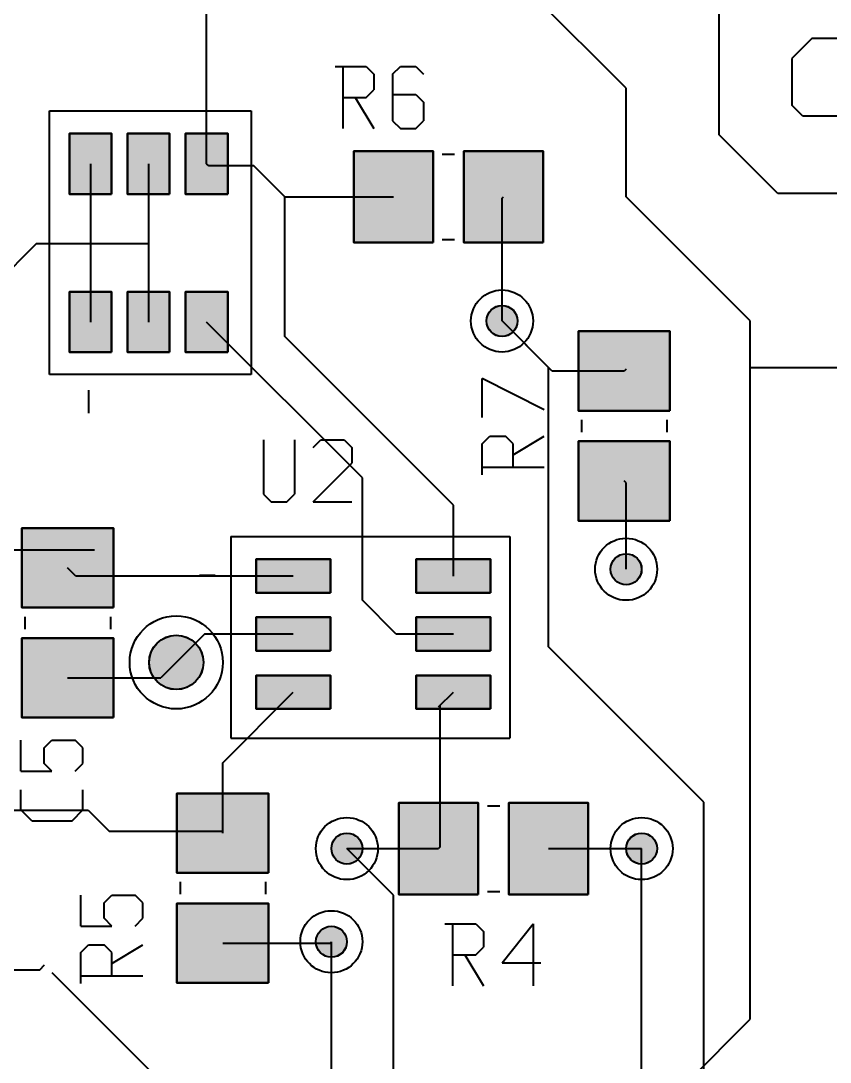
# Model space of a CAD drawing. Header units: millimetres. Extents: x 2.5 to 94, y 2.7 to 61.7.
# Drawn here: x 47.3 to 60.55, y 22.71 to 39.76 of the extents above; entities that cross this region are included whole.
import ezdxf

# ---------------------------------------------------------------- set-up
doc = ezdxf.new("R2010")
doc.units = ezdxf.units.MM
for name, color, linetype in [('bottom_copper', 7, 'Continuous'), ('drill_plated', 7, 'Continuous'), ('top_copper', 7, 'Continuous'), ('top_silk', 7, 'Continuous')]:
    doc.layers.add(name, color=color, linetype=linetype)

msp = doc.modelspace()

# ---------------------------------------------------------------- hatches: boundary and pattern name
at = {"layer": 'bottom_copper', "lineweight": 40}
for points in [[(55.423, 34.794), (55.409, 34.747), (55.385, 34.703), (55.354, 34.664), (55.315, 34.633), (55.271, 34.609), (55.224, 34.595), (55.174, 34.59), (55.124, 34.595), (55.077, 34.609), (55.033, 34.633), (54.994, 34.664), (54.963, 34.703), (54.939, 34.747), (54.925, 34.794), (54.92, 34.844), (54.925, 34.894), (54.939, 34.941), (54.963, 34.985), (54.994, 35.024), (55.033, 35.055), (55.077, 35.079), (55.124, 35.093), (55.174, 35.098), (55.224, 35.093), (55.271, 35.079), (55.315, 35.055), (55.354, 35.024), (55.385, 34.985), (55.409, 34.941), (55.423, 34.894), (55.428, 34.844), (55.423, 34.794)], [(57.455, 30.73), (57.441, 30.683), (57.417, 30.639), (57.386, 30.6), (57.347, 30.569), (57.303, 30.545), (57.256, 30.531), (57.206, 30.526), (57.156, 30.531), (57.109, 30.545), (57.065, 30.569), (57.026, 30.6), (56.995, 30.639), (56.971, 30.683), (56.957, 30.73), (56.952, 30.78), (56.957, 30.83), (56.971, 30.877), (56.995, 30.921), (57.026, 30.96), (57.065, 30.991), (57.109, 31.015), (57.156, 31.029), (57.206, 31.034), (57.256, 31.029), (57.303, 31.015), (57.347, 30.991), (57.386, 30.96), (57.417, 30.921), (57.441, 30.877), (57.455, 30.83), (57.46, 30.78), (57.455, 30.73)], [(50.276, 29.169), (50.251, 29.086), (50.21, 29.009), (50.154, 28.942), (50.087, 28.886), (50.01, 28.845), (49.927, 28.82), (49.84, 28.811), (49.753, 28.82), (49.67, 28.845), (49.593, 28.886), (49.526, 28.942), (49.47, 29.009), (49.429, 29.086), (49.404, 29.169), (49.396, 29.256), (49.404, 29.343), (49.429, 29.426), (49.47, 29.503), (49.526, 29.57), (49.593, 29.626), (49.67, 29.667), (49.753, 29.692), (49.84, 29.701), (49.927, 29.692), (50.01, 29.667), (50.087, 29.626), (50.154, 29.57), (50.21, 29.503), (50.251, 29.426), (50.276, 29.343), (50.285, 29.256), (50.276, 29.169)], [(52.883, 26.158), (52.869, 26.111), (52.845, 26.067), (52.814, 26.028), (52.775, 25.997), (52.731, 25.973), (52.684, 25.959), (52.634, 25.954), (52.584, 25.959), (52.537, 25.973), (52.493, 25.997), (52.454, 26.028), (52.423, 26.067), (52.399, 26.111), (52.385, 26.158), (52.38, 26.208), (52.385, 26.258), (52.399, 26.305), (52.423, 26.349), (52.454, 26.388), (52.493, 26.419), (52.537, 26.443), (52.584, 26.457), (52.634, 26.462), (52.684, 26.457), (52.731, 26.443), (52.775, 26.419), (52.814, 26.388), (52.845, 26.349), (52.869, 26.305), (52.883, 26.258), (52.888, 26.208), (52.883, 26.158)], [(57.709, 26.158), (57.695, 26.111), (57.671, 26.067), (57.64, 26.028), (57.601, 25.997), (57.557, 25.973), (57.51, 25.959), (57.46, 25.954), (57.41, 25.959), (57.363, 25.973), (57.319, 25.997), (57.28, 26.028), (57.249, 26.067), (57.225, 26.111), (57.211, 26.158), (57.206, 26.208), (57.211, 26.258), (57.225, 26.305), (57.249, 26.349), (57.28, 26.388), (57.319, 26.419), (57.363, 26.443), (57.41, 26.457), (57.46, 26.462), (57.51, 26.457), (57.557, 26.443), (57.601, 26.419), (57.64, 26.388), (57.671, 26.349), (57.695, 26.305), (57.709, 26.258), (57.714, 26.208), (57.709, 26.158)], [(52.629, 24.634), (52.615, 24.587), (52.591, 24.543), (52.56, 24.504), (52.521, 24.473), (52.477, 24.449), (52.43, 24.435), (52.38, 24.43), (52.33, 24.435), (52.283, 24.449), (52.239, 24.473), (52.2, 24.504), (52.169, 24.543), (52.145, 24.587), (52.131, 24.634), (52.126, 24.684), (52.131, 24.734), (52.145, 24.781), (52.169, 24.825), (52.2, 24.864), (52.239, 24.895), (52.283, 24.919), (52.33, 24.933), (52.38, 24.938), (52.43, 24.933), (52.477, 24.919), (52.521, 24.895), (52.56, 24.864), (52.591, 24.825), (52.615, 24.781), (52.629, 24.734), (52.634, 24.684), (52.629, 24.634)]]:
    msp.add_hatch(color=7, dxfattribs=at).paths.add_polyline_path(points, flags=0)
at = {"layer": 'drill_plated', "lineweight": 40}
for points in [[(55.423, 34.794), (55.409, 34.747), (55.385, 34.703), (55.354, 34.664), (55.315, 34.633), (55.271, 34.609), (55.224, 34.595), (55.174, 34.59), (55.124, 34.595), (55.077, 34.609), (55.033, 34.633), (54.994, 34.664), (54.963, 34.703), (54.939, 34.747), (54.925, 34.794), (54.92, 34.844), (54.925, 34.894), (54.939, 34.941), (54.963, 34.985), (54.994, 35.024), (55.033, 35.055), (55.077, 35.079), (55.124, 35.093), (55.174, 35.098), (55.224, 35.093), (55.271, 35.079), (55.315, 35.055), (55.354, 35.024), (55.385, 34.985), (55.409, 34.941), (55.423, 34.894), (55.428, 34.844), (55.423, 34.794)], [(57.455, 30.73), (57.441, 30.683), (57.417, 30.639), (57.386, 30.6), (57.347, 30.569), (57.303, 30.545), (57.256, 30.531), (57.206, 30.526), (57.156, 30.531), (57.109, 30.545), (57.065, 30.569), (57.026, 30.6), (56.995, 30.639), (56.971, 30.683), (56.957, 30.73), (56.952, 30.78), (56.957, 30.83), (56.971, 30.877), (56.995, 30.921), (57.026, 30.96), (57.065, 30.991), (57.109, 31.015), (57.156, 31.029), (57.206, 31.034), (57.256, 31.029), (57.303, 31.015), (57.347, 30.991), (57.386, 30.96), (57.417, 30.921), (57.441, 30.877), (57.455, 30.83), (57.46, 30.78), (57.455, 30.73)], [(50.276, 29.169), (50.251, 29.086), (50.21, 29.009), (50.154, 28.942), (50.087, 28.886), (50.01, 28.845), (49.927, 28.82), (49.84, 28.811), (49.753, 28.82), (49.67, 28.845), (49.593, 28.886), (49.526, 28.942), (49.47, 29.009), (49.429, 29.086), (49.404, 29.169), (49.396, 29.256), (49.404, 29.343), (49.429, 29.426), (49.47, 29.503), (49.526, 29.57), (49.593, 29.626), (49.67, 29.667), (49.753, 29.692), (49.84, 29.701), (49.927, 29.692), (50.01, 29.667), (50.087, 29.626), (50.154, 29.57), (50.21, 29.503), (50.251, 29.426), (50.276, 29.343), (50.285, 29.256), (50.276, 29.169)], [(52.883, 26.158), (52.869, 26.111), (52.845, 26.067), (52.814, 26.028), (52.775, 25.997), (52.731, 25.973), (52.684, 25.959), (52.634, 25.954), (52.584, 25.959), (52.537, 25.973), (52.493, 25.997), (52.454, 26.028), (52.423, 26.067), (52.399, 26.111), (52.385, 26.158), (52.38, 26.208), (52.385, 26.258), (52.399, 26.305), (52.423, 26.349), (52.454, 26.388), (52.493, 26.419), (52.537, 26.443), (52.584, 26.457), (52.634, 26.462), (52.684, 26.457), (52.731, 26.443), (52.775, 26.419), (52.814, 26.388), (52.845, 26.349), (52.869, 26.305), (52.883, 26.258), (52.888, 26.208), (52.883, 26.158)], [(57.709, 26.158), (57.695, 26.111), (57.671, 26.067), (57.64, 26.028), (57.601, 25.997), (57.557, 25.973), (57.51, 25.959), (57.46, 25.954), (57.41, 25.959), (57.363, 25.973), (57.319, 25.997), (57.28, 26.028), (57.249, 26.067), (57.225, 26.111), (57.211, 26.158), (57.206, 26.208), (57.211, 26.258), (57.225, 26.305), (57.249, 26.349), (57.28, 26.388), (57.319, 26.419), (57.363, 26.443), (57.41, 26.457), (57.46, 26.462), (57.51, 26.457), (57.557, 26.443), (57.601, 26.419), (57.64, 26.388), (57.671, 26.349), (57.695, 26.305), (57.709, 26.258), (57.714, 26.208), (57.709, 26.158)], [(52.629, 24.634), (52.615, 24.587), (52.591, 24.543), (52.56, 24.504), (52.521, 24.473), (52.477, 24.449), (52.43, 24.435), (52.38, 24.43), (52.33, 24.435), (52.283, 24.449), (52.239, 24.473), (52.2, 24.504), (52.169, 24.543), (52.145, 24.587), (52.131, 24.634), (52.126, 24.684), (52.131, 24.734), (52.145, 24.781), (52.169, 24.825), (52.2, 24.864), (52.239, 24.895), (52.283, 24.919), (52.33, 24.933), (52.38, 24.938), (52.43, 24.933), (52.477, 24.919), (52.521, 24.895), (52.56, 24.864), (52.591, 24.825), (52.615, 24.781), (52.629, 24.734), (52.634, 24.684), (52.629, 24.634)]]:
    msp.add_hatch(color=7, dxfattribs=at).paths.add_polyline_path(points, flags=0)
at = {"layer": 'top_copper', "lineweight": 40}
for points in [[(48.782, 36.922), (48.092, 36.922), (48.092, 37.912), (48.782, 37.912), (48.782, 36.922)], [(49.732, 36.922), (49.042, 36.922), (49.042, 37.912), (49.732, 37.912), (49.732, 36.922)], [(50.682, 36.922), (49.992, 36.922), (49.992, 37.912), (50.682, 37.912), (50.682, 36.922)], [(54.046, 36.126), (52.746, 36.126), (52.746, 37.626), (54.046, 37.626), (54.046, 36.126)], [(55.846, 36.126), (54.546, 36.126), (54.546, 37.626), (55.846, 37.626), (55.846, 36.126)], [(48.782, 34.332), (48.092, 34.332), (48.092, 35.322), (48.782, 35.322), (48.782, 34.332)], [(49.732, 34.332), (49.042, 34.332), (49.042, 35.322), (49.732, 35.322), (49.732, 34.332)], [(50.682, 34.332), (49.992, 34.332), (49.992, 35.322), (50.682, 35.322), (50.682, 34.332)], [(55.423, 34.794), (55.409, 34.747), (55.385, 34.703), (55.354, 34.664), (55.315, 34.633), (55.271, 34.609), (55.224, 34.595), (55.174, 34.59), (55.124, 34.595), (55.077, 34.609), (55.033, 34.633), (54.994, 34.664), (54.963, 34.703), (54.939, 34.747), (54.925, 34.794), (54.92, 34.844), (54.925, 34.894), (54.939, 34.941), (54.963, 34.985), (54.994, 35.024), (55.033, 35.055), (55.077, 35.079), (55.124, 35.093), (55.174, 35.098), (55.224, 35.093), (55.271, 35.079), (55.315, 35.055), (55.354, 35.024), (55.385, 34.985), (55.409, 34.941), (55.423, 34.894), (55.428, 34.844), (55.423, 34.794)], [(57.923, 33.375), (56.424, 33.375), (56.424, 34.675), (57.923, 34.675), (57.923, 33.375)], [(57.923, 31.575), (56.424, 31.575), (56.424, 32.875), (57.923, 32.875), (57.923, 31.575)], [(48.812, 30.152), (47.312, 30.152), (47.312, 31.452), (48.812, 31.452), (48.812, 30.152)], [(57.455, 30.73), (57.441, 30.683), (57.417, 30.639), (57.386, 30.6), (57.347, 30.569), (57.303, 30.545), (57.256, 30.531), (57.206, 30.526), (57.156, 30.531), (57.109, 30.545), (57.065, 30.569), (57.026, 30.6), (56.995, 30.639), (56.971, 30.683), (56.957, 30.73), (56.952, 30.78), (56.957, 30.83), (56.971, 30.877), (56.995, 30.921), (57.026, 30.96), (57.065, 30.991), (57.109, 31.015), (57.156, 31.029), (57.206, 31.034), (57.256, 31.029), (57.303, 31.015), (57.347, 30.991), (57.386, 30.96), (57.417, 30.921), (57.441, 30.877), (57.455, 30.83), (57.46, 30.78), (57.455, 30.73)], [(52.367, 30.394), (51.147, 30.394), (51.147, 30.944), (52.367, 30.944), (52.367, 30.394)], [(54.987, 30.394), (53.767, 30.394), (53.767, 30.944), (54.987, 30.944), (54.987, 30.394)], [(52.367, 29.444), (51.147, 29.444), (51.147, 29.994), (52.367, 29.994), (52.367, 29.444)], [(54.987, 29.444), (53.767, 29.444), (53.767, 29.994), (54.987, 29.994), (54.987, 29.444)], [(50.276, 29.169), (50.251, 29.086), (50.21, 29.009), (50.154, 28.942), (50.087, 28.886), (50.01, 28.845), (49.927, 28.82), (49.84, 28.811), (49.753, 28.82), (49.67, 28.845), (49.593, 28.886), (49.526, 28.942), (49.47, 29.009), (49.429, 29.086), (49.404, 29.169), (49.396, 29.256), (49.404, 29.343), (49.429, 29.426), (49.47, 29.503), (49.526, 29.57), (49.593, 29.626), (49.67, 29.667), (49.753, 29.692), (49.84, 29.701), (49.927, 29.692), (50.01, 29.667), (50.087, 29.626), (50.154, 29.57), (50.21, 29.503), (50.251, 29.426), (50.276, 29.343), (50.285, 29.256), (50.276, 29.169)], [(48.812, 28.352), (47.312, 28.352), (47.312, 29.652), (48.812, 29.652), (48.812, 28.352)], [(52.367, 28.494), (51.147, 28.494), (51.147, 29.044), (52.367, 29.044), (52.367, 28.494)], [(54.987, 28.494), (53.767, 28.494), (53.767, 29.044), (54.987, 29.044), (54.987, 28.494)], [(51.352, 25.812), (49.852, 25.812), (49.852, 27.112), (51.352, 27.112), (51.352, 25.812)], [(54.786, 25.458), (53.486, 25.458), (53.486, 26.958), (54.786, 26.958), (54.786, 25.458)], [(56.586, 25.458), (55.286, 25.458), (55.286, 26.958), (56.586, 26.958), (56.586, 25.458)], [(52.883, 26.158), (52.869, 26.111), (52.845, 26.067), (52.814, 26.028), (52.775, 25.997), (52.731, 25.973), (52.684, 25.959), (52.634, 25.954), (52.584, 25.959), (52.537, 25.973), (52.493, 25.997), (52.454, 26.028), (52.423, 26.067), (52.399, 26.111), (52.385, 26.158), (52.38, 26.208), (52.385, 26.258), (52.399, 26.305), (52.423, 26.349), (52.454, 26.388), (52.493, 26.419), (52.537, 26.443), (52.584, 26.457), (52.634, 26.462), (52.684, 26.457), (52.731, 26.443), (52.775, 26.419), (52.814, 26.388), (52.845, 26.349), (52.869, 26.305), (52.883, 26.258), (52.888, 26.208), (52.883, 26.158)], [(57.709, 26.158), (57.695, 26.111), (57.671, 26.067), (57.64, 26.028), (57.601, 25.997), (57.557, 25.973), (57.51, 25.959), (57.46, 25.954), (57.41, 25.959), (57.363, 25.973), (57.319, 25.997), (57.28, 26.028), (57.249, 26.067), (57.225, 26.111), (57.211, 26.158), (57.206, 26.208), (57.211, 26.258), (57.225, 26.305), (57.249, 26.349), (57.28, 26.388), (57.319, 26.419), (57.363, 26.443), (57.41, 26.457), (57.46, 26.462), (57.51, 26.457), (57.557, 26.443), (57.601, 26.419), (57.64, 26.388), (57.671, 26.349), (57.695, 26.305), (57.709, 26.258), (57.714, 26.208), (57.709, 26.158)], [(51.352, 24.012), (49.852, 24.012), (49.852, 25.312), (51.352, 25.312), (51.352, 24.012)], [(52.629, 24.634), (52.615, 24.587), (52.591, 24.543), (52.56, 24.504), (52.521, 24.473), (52.477, 24.449), (52.43, 24.435), (52.38, 24.43), (52.33, 24.435), (52.283, 24.449), (52.239, 24.473), (52.2, 24.504), (52.169, 24.543), (52.145, 24.587), (52.131, 24.634), (52.126, 24.684), (52.131, 24.734), (52.145, 24.781), (52.169, 24.825), (52.2, 24.864), (52.239, 24.895), (52.283, 24.919), (52.33, 24.933), (52.38, 24.938), (52.43, 24.933), (52.477, 24.919), (52.521, 24.895), (52.56, 24.864), (52.591, 24.825), (52.615, 24.781), (52.629, 24.734), (52.634, 24.684), (52.629, 24.634)]]:
    msp.add_hatch(color=7, dxfattribs=at).paths.add_polyline_path(points, flags=0)

# ---------------------------------------------------------------- linework, layer by layer
at = {"layer": 'bottom_copper', "color": 7, "lineweight": 40}
for p, q in [((55.936, 34.082), (55.174, 34.844)), ((55.936, 29.51), (55.936, 34.082)), ((58.476, 26.97), (55.936, 29.51)), ((58.476, 21.128), (58.476, 26.97)), ((53.396, 25.446), (52.634, 26.208)), ((57.46, 20.366), (57.46, 26.208)), ((53.396, 19.604), (53.396, 25.446)), ((52.38, 19.858), (52.38, 24.684))]:
    msp.add_line(p, q, dxfattribs=at)
for points in [[(55.423, 34.794), (55.409, 34.747), (55.385, 34.703), (55.354, 34.664), (55.315, 34.633), (55.271, 34.609), (55.224, 34.595), (55.174, 34.59), (55.124, 34.595), (55.077, 34.609), (55.033, 34.633), (54.994, 34.664), (54.963, 34.703), (54.939, 34.747), (54.925, 34.794), (54.92, 34.844), (54.925, 34.894), (54.939, 34.941), (54.963, 34.985), (54.994, 35.024), (55.033, 35.055), (55.077, 35.079), (55.124, 35.093), (55.174, 35.098), (55.224, 35.093), (55.271, 35.079), (55.315, 35.055), (55.354, 35.024), (55.385, 34.985), (55.409, 34.941), (55.423, 34.894), (55.428, 34.844), (55.423, 34.794)], [(57.455, 30.73), (57.441, 30.683), (57.417, 30.639), (57.386, 30.6), (57.347, 30.569), (57.303, 30.545), (57.256, 30.531), (57.206, 30.526), (57.156, 30.531), (57.109, 30.545), (57.065, 30.569), (57.026, 30.6), (56.995, 30.639), (56.971, 30.683), (56.957, 30.73), (56.952, 30.78), (56.957, 30.83), (56.971, 30.877), (56.995, 30.921), (57.026, 30.96), (57.065, 30.991), (57.109, 31.015), (57.156, 31.029), (57.206, 31.034), (57.256, 31.029), (57.303, 31.015), (57.347, 30.991), (57.386, 30.96), (57.417, 30.921), (57.441, 30.877), (57.455, 30.83), (57.46, 30.78), (57.455, 30.73)], [(50.276, 29.169), (50.251, 29.086), (50.21, 29.009), (50.154, 28.942), (50.087, 28.886), (50.01, 28.845), (49.927, 28.82), (49.84, 28.811), (49.753, 28.82), (49.67, 28.845), (49.593, 28.886), (49.526, 28.942), (49.47, 29.009), (49.429, 29.086), (49.404, 29.169), (49.396, 29.256), (49.404, 29.343), (49.429, 29.426), (49.47, 29.503), (49.526, 29.57), (49.593, 29.626), (49.67, 29.667), (49.753, 29.692), (49.84, 29.701), (49.927, 29.692), (50.01, 29.667), (50.087, 29.626), (50.154, 29.57), (50.21, 29.503), (50.251, 29.426), (50.276, 29.343), (50.285, 29.256), (50.276, 29.169)], [(52.883, 26.158), (52.869, 26.111), (52.845, 26.067), (52.814, 26.028), (52.775, 25.997), (52.731, 25.973), (52.684, 25.959), (52.634, 25.954), (52.584, 25.959), (52.537, 25.973), (52.493, 25.997), (52.454, 26.028), (52.423, 26.067), (52.399, 26.111), (52.385, 26.158), (52.38, 26.208), (52.385, 26.258), (52.399, 26.305), (52.423, 26.349), (52.454, 26.388), (52.493, 26.419), (52.537, 26.443), (52.584, 26.457), (52.634, 26.462), (52.684, 26.457), (52.731, 26.443), (52.775, 26.419), (52.814, 26.388), (52.845, 26.349), (52.869, 26.305), (52.883, 26.258), (52.888, 26.208), (52.883, 26.158)], [(57.709, 26.158), (57.695, 26.111), (57.671, 26.067), (57.64, 26.028), (57.601, 25.997), (57.557, 25.973), (57.51, 25.959), (57.46, 25.954), (57.41, 25.959), (57.363, 25.973), (57.319, 25.997), (57.28, 26.028), (57.249, 26.067), (57.225, 26.111), (57.211, 26.158), (57.206, 26.208), (57.211, 26.258), (57.225, 26.305), (57.249, 26.349), (57.28, 26.388), (57.319, 26.419), (57.363, 26.443), (57.41, 26.457), (57.46, 26.462), (57.51, 26.457), (57.557, 26.443), (57.601, 26.419), (57.64, 26.388), (57.671, 26.349), (57.695, 26.305), (57.709, 26.258), (57.714, 26.208), (57.709, 26.158)], [(52.629, 24.634), (52.615, 24.587), (52.591, 24.543), (52.56, 24.504), (52.521, 24.473), (52.477, 24.449), (52.43, 24.435), (52.38, 24.43), (52.33, 24.435), (52.283, 24.449), (52.239, 24.473), (52.2, 24.504), (52.169, 24.543), (52.145, 24.587), (52.131, 24.634), (52.126, 24.684), (52.131, 24.734), (52.145, 24.781), (52.169, 24.825), (52.2, 24.864), (52.239, 24.895), (52.283, 24.919), (52.33, 24.933), (52.38, 24.938), (52.43, 24.933), (52.477, 24.919), (52.521, 24.895), (52.56, 24.864), (52.591, 24.825), (52.615, 24.781), (52.629, 24.734), (52.634, 24.684), (52.629, 24.634)]]:
    msp.add_lwpolyline(points, close=True, dxfattribs=at)
for centre, major_axis in [((55.174, 34.844), (0.508, 0)), ((55.174, 34.844), (0.254, 0)), ((57.206, 30.78), (0.508, 0)), ((57.206, 30.78), (0.254, 0)), ((49.84, 29.256), (0.762, 0)), ((49.84, 29.256), (0.444, 0)), ((52.634, 26.208), (0.508, 0)), ((57.46, 26.208), (0.508, 0)), ((52.634, 26.208), (0.254, 0)), ((57.46, 26.208), (0.254, 0)), ((52.38, 24.684), (0.508, 0)), ((52.38, 24.684), (0.254, 0))]:
    msp.add_ellipse(centre, major_axis=major_axis, ratio=1, dxfattribs=at)
at = {"layer": 'drill_plated', "color": 7, "lineweight": 40}
for points in [[(55.423, 34.794), (55.409, 34.747), (55.385, 34.703), (55.354, 34.664), (55.315, 34.633), (55.271, 34.609), (55.224, 34.595), (55.174, 34.59), (55.124, 34.595), (55.077, 34.609), (55.033, 34.633), (54.994, 34.664), (54.963, 34.703), (54.939, 34.747), (54.925, 34.794), (54.92, 34.844), (54.925, 34.894), (54.939, 34.941), (54.963, 34.985), (54.994, 35.024), (55.033, 35.055), (55.077, 35.079), (55.124, 35.093), (55.174, 35.098), (55.224, 35.093), (55.271, 35.079), (55.315, 35.055), (55.354, 35.024), (55.385, 34.985), (55.409, 34.941), (55.423, 34.894), (55.428, 34.844), (55.423, 34.794)], [(57.455, 30.73), (57.441, 30.683), (57.417, 30.639), (57.386, 30.6), (57.347, 30.569), (57.303, 30.545), (57.256, 30.531), (57.206, 30.526), (57.156, 30.531), (57.109, 30.545), (57.065, 30.569), (57.026, 30.6), (56.995, 30.639), (56.971, 30.683), (56.957, 30.73), (56.952, 30.78), (56.957, 30.83), (56.971, 30.877), (56.995, 30.921), (57.026, 30.96), (57.065, 30.991), (57.109, 31.015), (57.156, 31.029), (57.206, 31.034), (57.256, 31.029), (57.303, 31.015), (57.347, 30.991), (57.386, 30.96), (57.417, 30.921), (57.441, 30.877), (57.455, 30.83), (57.46, 30.78), (57.455, 30.73)], [(50.276, 29.169), (50.251, 29.086), (50.21, 29.009), (50.154, 28.942), (50.087, 28.886), (50.01, 28.845), (49.927, 28.82), (49.84, 28.811), (49.753, 28.82), (49.67, 28.845), (49.593, 28.886), (49.526, 28.942), (49.47, 29.009), (49.429, 29.086), (49.404, 29.169), (49.396, 29.256), (49.404, 29.343), (49.429, 29.426), (49.47, 29.503), (49.526, 29.57), (49.593, 29.626), (49.67, 29.667), (49.753, 29.692), (49.84, 29.701), (49.927, 29.692), (50.01, 29.667), (50.087, 29.626), (50.154, 29.57), (50.21, 29.503), (50.251, 29.426), (50.276, 29.343), (50.285, 29.256), (50.276, 29.169)], [(52.883, 26.158), (52.869, 26.111), (52.845, 26.067), (52.814, 26.028), (52.775, 25.997), (52.731, 25.973), (52.684, 25.959), (52.634, 25.954), (52.584, 25.959), (52.537, 25.973), (52.493, 25.997), (52.454, 26.028), (52.423, 26.067), (52.399, 26.111), (52.385, 26.158), (52.38, 26.208), (52.385, 26.258), (52.399, 26.305), (52.423, 26.349), (52.454, 26.388), (52.493, 26.419), (52.537, 26.443), (52.584, 26.457), (52.634, 26.462), (52.684, 26.457), (52.731, 26.443), (52.775, 26.419), (52.814, 26.388), (52.845, 26.349), (52.869, 26.305), (52.883, 26.258), (52.888, 26.208), (52.883, 26.158)], [(57.709, 26.158), (57.695, 26.111), (57.671, 26.067), (57.64, 26.028), (57.601, 25.997), (57.557, 25.973), (57.51, 25.959), (57.46, 25.954), (57.41, 25.959), (57.363, 25.973), (57.319, 25.997), (57.28, 26.028), (57.249, 26.067), (57.225, 26.111), (57.211, 26.158), (57.206, 26.208), (57.211, 26.258), (57.225, 26.305), (57.249, 26.349), (57.28, 26.388), (57.319, 26.419), (57.363, 26.443), (57.41, 26.457), (57.46, 26.462), (57.51, 26.457), (57.557, 26.443), (57.601, 26.419), (57.64, 26.388), (57.671, 26.349), (57.695, 26.305), (57.709, 26.258), (57.714, 26.208), (57.709, 26.158)], [(52.629, 24.634), (52.615, 24.587), (52.591, 24.543), (52.56, 24.504), (52.521, 24.473), (52.477, 24.449), (52.43, 24.435), (52.38, 24.43), (52.33, 24.435), (52.283, 24.449), (52.239, 24.473), (52.2, 24.504), (52.169, 24.543), (52.145, 24.587), (52.131, 24.634), (52.126, 24.684), (52.131, 24.734), (52.145, 24.781), (52.169, 24.825), (52.2, 24.864), (52.239, 24.895), (52.283, 24.919), (52.33, 24.933), (52.38, 24.938), (52.43, 24.933), (52.477, 24.919), (52.521, 24.895), (52.56, 24.864), (52.591, 24.825), (52.615, 24.781), (52.629, 24.734), (52.634, 24.684), (52.629, 24.634)]]:
    msp.add_lwpolyline(points, close=True, dxfattribs=at)
for centre, major_axis in [((55.174, 34.844), (0.254, 0)), ((57.206, 30.78), (0.254, 0)), ((49.84, 29.256), (0.444, 0)), ((52.634, 26.208), (0.254, 0)), ((57.46, 26.208), (0.254, 0)), ((52.38, 24.684), (0.254, 0))]:
    msp.add_ellipse(centre, major_axis=major_axis, ratio=1, dxfattribs=at)
at = {"layer": 'top_copper', "color": 7, "lineweight": 40}
for p, q in [((58.73, 37.892), (58.73, 43.734)), ((50.337, 38.644), (50.337, 40.542)), ((57.206, 38.654), (55.307, 40.553)), ((60.25, 39.472), (59.919, 39.141)), ((60.25, 39.472), (62.067, 39.472)), ((59.919, 39.141), (59.919, 38.379)), ((50.337, 37.417), (50.337, 38.665)), ((57.206, 36.876), (57.206, 38.654)), ((60.096, 38.202), (59.919, 38.379)), ((60.096, 38.202), (62.067, 38.202)), ((48.782, 37.912), (48.092, 37.912)), ((48.092, 37.912), (48.092, 36.922)), ((48.782, 36.922), (48.782, 37.912)), ((49.732, 37.912), (49.042, 37.912)), ((49.042, 37.912), (49.042, 36.922)), ((49.732, 36.922), (49.732, 37.912)), ((50.682, 37.912), (49.992, 37.912)), ((49.992, 37.912), (49.992, 36.922)), ((50.682, 36.922), (50.682, 37.912)), ((59.69, 36.932), (58.73, 37.892)), ((54.046, 37.626), (52.746, 37.626)), ((52.746, 37.626), (52.746, 36.126)), ((54.046, 36.126), (54.046, 37.626)), ((55.846, 37.626), (54.546, 37.626)), ((54.546, 37.626), (54.546, 36.126)), ((55.846, 36.126), (55.846, 37.626)), ((48.438, 37.417), (48.438, 34.827)), ((49.388, 37.417), (49.388, 34.827)), ((50.371, 37.384), (50.337, 37.417)), ((51.11, 37.384), (50.371, 37.384)), ((51.618, 36.876), (51.11, 37.384)), ((48.092, 36.922), (48.782, 36.922)), ((49.042, 36.922), (49.732, 36.922)), ((49.992, 36.922), (50.682, 36.922)), ((51.618, 36.876), (53.396, 36.876)), ((51.618, 34.59), (51.618, 36.876)), ((55.174, 36.854), (55.196, 36.876)), ((55.174, 34.844), (55.174, 36.854)), ((59.238, 34.844), (57.206, 36.876)), ((62.067, 36.932), (59.69, 36.932)), ((47.554, 36.114), (44.76, 33.32)), ((47.554, 36.114), (49.388, 36.114)), ((52.746, 36.126), (54.046, 36.126)), ((54.546, 36.126), (55.846, 36.126)), ((48.782, 35.322), (48.092, 35.322)), ((48.092, 35.322), (48.092, 34.332)), ((48.782, 34.332), (48.782, 35.322)), ((49.732, 35.322), (49.042, 35.322)), ((49.042, 35.322), (49.042, 34.332)), ((49.732, 34.332), (49.732, 35.322)), ((50.682, 35.322), (49.992, 35.322)), ((49.992, 35.322), (49.992, 34.332)), ((50.682, 34.332), (50.682, 35.322)), ((52.888, 32.277), (50.337, 34.827)), ((55.993, 34.025), (55.174, 34.844)), ((59.238, 23.414), (59.238, 34.844)), ((56.424, 34.675), (56.424, 33.375)), ((57.923, 34.675), (56.424, 34.675)), ((57.923, 33.375), (57.923, 34.675)), ((54.377, 31.831), (51.618, 34.59)), ((48.092, 34.332), (48.782, 34.332)), ((49.042, 34.332), (49.732, 34.332)), ((49.992, 34.332), (50.682, 34.332)), ((57.173, 34.025), (55.993, 34.025)), ((57.206, 34.057), (57.173, 34.025)), ((57.178, 34.029), (57.173, 34.025)), ((59.238, 34.082), (69.652, 34.082)), ((56.424, 33.375), (57.923, 33.375)), ((56.424, 32.875), (56.424, 31.575)), ((57.923, 32.875), (56.424, 32.875)), ((57.923, 31.575), (57.923, 32.875)), ((52.888, 30.272), (52.888, 32.277)), ((57.206, 32.193), (57.173, 32.225)), ((57.206, 30.78), (57.206, 32.193)), ((54.377, 30.669), (54.377, 31.831)), ((56.424, 31.575), (57.923, 31.575)), ((47.312, 31.452), (47.312, 30.152)), ((48.812, 31.452), (47.312, 31.452)), ((48.812, 30.152), (48.812, 31.452)), ((44.142, 31.101), (48.503, 31.101)), ((51.147, 30.944), (51.147, 30.394)), ((52.367, 30.944), (51.147, 30.944)), ((52.367, 30.394), (52.367, 30.944)), ((53.767, 30.944), (53.767, 30.394)), ((54.987, 30.944), (53.767, 30.944)), ((54.987, 30.394), (54.987, 30.944)), ((48.194, 30.669), (48.062, 30.802)), ((51.757, 30.669), (48.194, 30.669)), ((51.147, 30.394), (52.367, 30.394)), ((53.767, 30.394), (54.987, 30.394)), ((53.441, 29.719), (52.888, 30.272)), ((47.312, 30.152), (48.812, 30.152)), ((51.147, 29.994), (51.147, 29.444)), ((52.367, 29.994), (51.147, 29.994)), ((52.367, 29.444), (52.367, 29.994)), ((53.767, 29.994), (53.767, 29.444)), ((54.987, 29.994), (53.767, 29.994)), ((54.987, 29.444), (54.987, 29.994)), ((50.303, 29.719), (49.586, 29.002)), ((51.757, 29.719), (50.303, 29.719)), ((54.377, 29.719), (53.441, 29.719)), ((47.312, 29.652), (47.312, 28.352)), ((48.812, 29.652), (47.312, 29.652)), ((48.812, 28.352), (48.812, 29.652)), ((51.147, 29.444), (52.367, 29.444)), ((53.767, 29.444), (54.987, 29.444)), ((48.062, 29.002), (49.586, 29.002)), ((51.147, 29.044), (51.147, 28.494)), ((52.367, 29.044), (51.147, 29.044)), ((52.367, 28.494), (52.367, 29.044)), ((53.767, 29.044), (53.767, 28.494)), ((54.987, 29.044), (53.767, 29.044)), ((54.987, 28.494), (54.987, 29.044)), ((50.602, 27.614), (51.757, 28.769)), ((54.136, 28.529), (54.377, 28.769)), ((51.147, 28.494), (52.367, 28.494)), ((53.767, 28.494), (54.987, 28.494)), ((54.158, 28.551), (54.158, 26.23)), ((47.312, 28.352), (48.812, 28.352)), ((50.602, 26.462), (50.602, 27.614)), ((49.852, 27.112), (49.852, 25.812)), ((51.352, 27.112), (49.852, 27.112)), ((51.352, 25.812), (51.352, 27.112)), ((54.786, 26.958), (53.486, 26.958)), ((53.486, 26.958), (53.486, 25.458)), ((54.786, 25.458), (54.786, 26.958)), ((56.586, 26.958), (55.286, 26.958)), ((55.286, 26.958), (55.286, 25.458)), ((56.586, 25.458), (56.586, 26.958)), ((45.545, 26.837), (48.397, 26.837)), ((48.397, 26.837), (48.74, 26.494)), ((48.74, 26.494), (50.602, 26.494)), ((52.634, 26.208), (54.136, 26.208)), ((54.158, 26.23), (54.136, 26.208)), ((55.936, 26.208), (57.46, 26.208)), ((49.852, 25.812), (51.352, 25.812)), ((53.486, 25.458), (54.786, 25.458)), ((55.286, 25.458), (56.586, 25.458)), ((49.852, 25.312), (49.852, 24.012)), ((51.352, 25.312), (49.852, 25.312)), ((51.352, 24.012), (51.352, 25.312)), ((50.602, 24.662), (52.358, 24.662)), ((52.358, 24.662), (52.38, 24.684)), ((46.538, 24.226), (47.604, 24.226)), ((47.604, 24.226), (47.681, 24.303)), ((49.586, 22.398), (47.808, 24.176)), ((49.852, 24.012), (51.352, 24.012)), ((58.222, 22.398), (59.238, 23.414))]:
    msp.add_line(p, q, dxfattribs=at)
for points in [[(48.782, 36.922), (48.092, 36.922), (48.092, 37.912), (48.782, 37.912), (48.782, 36.922)], [(49.732, 36.922), (49.042, 36.922), (49.042, 37.912), (49.732, 37.912), (49.732, 36.922)], [(50.682, 36.922), (49.992, 36.922), (49.992, 37.912), (50.682, 37.912), (50.682, 36.922)], [(54.046, 36.126), (52.746, 36.126), (52.746, 37.626), (54.046, 37.626), (54.046, 36.126)], [(55.846, 36.126), (54.546, 36.126), (54.546, 37.626), (55.846, 37.626), (55.846, 36.126)], [(48.782, 34.332), (48.092, 34.332), (48.092, 35.322), (48.782, 35.322), (48.782, 34.332)], [(49.732, 34.332), (49.042, 34.332), (49.042, 35.322), (49.732, 35.322), (49.732, 34.332)], [(50.682, 34.332), (49.992, 34.332), (49.992, 35.322), (50.682, 35.322), (50.682, 34.332)], [(55.423, 34.794), (55.409, 34.747), (55.385, 34.703), (55.354, 34.664), (55.315, 34.633), (55.271, 34.609), (55.224, 34.595), (55.174, 34.59), (55.124, 34.595), (55.077, 34.609), (55.033, 34.633), (54.994, 34.664), (54.963, 34.703), (54.939, 34.747), (54.925, 34.794), (54.92, 34.844), (54.925, 34.894), (54.939, 34.941), (54.963, 34.985), (54.994, 35.024), (55.033, 35.055), (55.077, 35.079), (55.124, 35.093), (55.174, 35.098), (55.224, 35.093), (55.271, 35.079), (55.315, 35.055), (55.354, 35.024), (55.385, 34.985), (55.409, 34.941), (55.423, 34.894), (55.428, 34.844), (55.423, 34.794)], [(57.923, 33.375), (56.424, 33.375), (56.424, 34.675), (57.923, 34.675), (57.923, 33.375)], [(57.923, 31.575), (56.424, 31.575), (56.424, 32.875), (57.923, 32.875), (57.923, 31.575)], [(48.812, 30.152), (47.312, 30.152), (47.312, 31.452), (48.812, 31.452), (48.812, 30.152)], [(57.455, 30.73), (57.441, 30.683), (57.417, 30.639), (57.386, 30.6), (57.347, 30.569), (57.303, 30.545), (57.256, 30.531), (57.206, 30.526), (57.156, 30.531), (57.109, 30.545), (57.065, 30.569), (57.026, 30.6), (56.995, 30.639), (56.971, 30.683), (56.957, 30.73), (56.952, 30.78), (56.957, 30.83), (56.971, 30.877), (56.995, 30.921), (57.026, 30.96), (57.065, 30.991), (57.109, 31.015), (57.156, 31.029), (57.206, 31.034), (57.256, 31.029), (57.303, 31.015), (57.347, 30.991), (57.386, 30.96), (57.417, 30.921), (57.441, 30.877), (57.455, 30.83), (57.46, 30.78), (57.455, 30.73)], [(52.367, 30.394), (51.147, 30.394), (51.147, 30.944), (52.367, 30.944), (52.367, 30.394)], [(54.987, 30.394), (53.767, 30.394), (53.767, 30.944), (54.987, 30.944), (54.987, 30.394)], [(52.367, 29.444), (51.147, 29.444), (51.147, 29.994), (52.367, 29.994), (52.367, 29.444)], [(54.987, 29.444), (53.767, 29.444), (53.767, 29.994), (54.987, 29.994), (54.987, 29.444)], [(50.276, 29.169), (50.251, 29.086), (50.21, 29.009), (50.154, 28.942), (50.087, 28.886), (50.01, 28.845), (49.927, 28.82), (49.84, 28.811), (49.753, 28.82), (49.67, 28.845), (49.593, 28.886), (49.526, 28.942), (49.47, 29.009), (49.429, 29.086), (49.404, 29.169), (49.396, 29.256), (49.404, 29.343), (49.429, 29.426), (49.47, 29.503), (49.526, 29.57), (49.593, 29.626), (49.67, 29.667), (49.753, 29.692), (49.84, 29.701), (49.927, 29.692), (50.01, 29.667), (50.087, 29.626), (50.154, 29.57), (50.21, 29.503), (50.251, 29.426), (50.276, 29.343), (50.285, 29.256), (50.276, 29.169)], [(48.812, 28.352), (47.312, 28.352), (47.312, 29.652), (48.812, 29.652), (48.812, 28.352)], [(52.367, 28.494), (51.147, 28.494), (51.147, 29.044), (52.367, 29.044), (52.367, 28.494)], [(54.987, 28.494), (53.767, 28.494), (53.767, 29.044), (54.987, 29.044), (54.987, 28.494)], [(51.352, 25.812), (49.852, 25.812), (49.852, 27.112), (51.352, 27.112), (51.352, 25.812)], [(54.786, 25.458), (53.486, 25.458), (53.486, 26.958), (54.786, 26.958), (54.786, 25.458)], [(56.586, 25.458), (55.286, 25.458), (55.286, 26.958), (56.586, 26.958), (56.586, 25.458)], [(52.883, 26.158), (52.869, 26.111), (52.845, 26.067), (52.814, 26.028), (52.775, 25.997), (52.731, 25.973), (52.684, 25.959), (52.634, 25.954), (52.584, 25.959), (52.537, 25.973), (52.493, 25.997), (52.454, 26.028), (52.423, 26.067), (52.399, 26.111), (52.385, 26.158), (52.38, 26.208), (52.385, 26.258), (52.399, 26.305), (52.423, 26.349), (52.454, 26.388), (52.493, 26.419), (52.537, 26.443), (52.584, 26.457), (52.634, 26.462), (52.684, 26.457), (52.731, 26.443), (52.775, 26.419), (52.814, 26.388), (52.845, 26.349), (52.869, 26.305), (52.883, 26.258), (52.888, 26.208), (52.883, 26.158)], [(57.709, 26.158), (57.695, 26.111), (57.671, 26.067), (57.64, 26.028), (57.601, 25.997), (57.557, 25.973), (57.51, 25.959), (57.46, 25.954), (57.41, 25.959), (57.363, 25.973), (57.319, 25.997), (57.28, 26.028), (57.249, 26.067), (57.225, 26.111), (57.211, 26.158), (57.206, 26.208), (57.211, 26.258), (57.225, 26.305), (57.249, 26.349), (57.28, 26.388), (57.319, 26.419), (57.363, 26.443), (57.41, 26.457), (57.46, 26.462), (57.51, 26.457), (57.557, 26.443), (57.601, 26.419), (57.64, 26.388), (57.671, 26.349), (57.695, 26.305), (57.709, 26.258), (57.714, 26.208), (57.709, 26.158)], [(51.352, 24.012), (49.852, 24.012), (49.852, 25.312), (51.352, 25.312), (51.352, 24.012)], [(52.629, 24.634), (52.615, 24.587), (52.591, 24.543), (52.56, 24.504), (52.521, 24.473), (52.477, 24.449), (52.43, 24.435), (52.38, 24.43), (52.33, 24.435), (52.283, 24.449), (52.239, 24.473), (52.2, 24.504), (52.169, 24.543), (52.145, 24.587), (52.131, 24.634), (52.126, 24.684), (52.131, 24.734), (52.145, 24.781), (52.169, 24.825), (52.2, 24.864), (52.239, 24.895), (52.283, 24.919), (52.33, 24.933), (52.38, 24.938), (52.43, 24.933), (52.477, 24.919), (52.521, 24.895), (52.56, 24.864), (52.591, 24.825), (52.615, 24.781), (52.629, 24.734), (52.634, 24.684), (52.629, 24.634)]]:
    msp.add_lwpolyline(points, close=True, dxfattribs=at)
for centre, major_axis in [((55.174, 34.844), (0.508, 0)), ((55.174, 34.844), (0.254, 0)), ((57.206, 30.78), (0.508, 0)), ((57.206, 30.78), (0.254, 0)), ((49.84, 29.256), (0.762, 0)), ((49.84, 29.256), (0.444, 0)), ((52.634, 26.208), (0.508, 0)), ((57.46, 26.208), (0.508, 0)), ((52.634, 26.208), (0.254, 0)), ((57.46, 26.208), (0.254, 0)), ((52.38, 24.684), (0.508, 0)), ((52.38, 24.684), (0.254, 0))]:
    msp.add_ellipse(centre, major_axis=major_axis, ratio=1, dxfattribs=at)
at = {"layer": 'top_silk', "color": 7, "lineweight": 40}
for p, q in [((52.442, 39.01), (52.95, 39.01)), ((52.569, 39.01), (52.569, 37.994)), ((52.95, 39.01), (53.077, 38.883)), ((53.077, 38.883), (53.077, 38.629)), ((53.382, 38.883), (53.509, 39.01)), ((53.382, 38.883), (53.382, 38.121)), ((53.509, 39.01), (53.763, 39.01)), ((53.763, 39.01), (53.89, 38.883)), ((52.95, 38.502), (53.077, 38.629)), ((53.382, 38.553), (53.763, 38.553)), ((53.763, 38.553), (53.89, 38.426)), ((52.569, 38.502), (52.95, 38.502)), ((52.772, 38.502), (53.077, 37.994)), ((53.89, 38.426), (53.89, 38.121)), ((47.766, 33.968), (47.766, 38.286)), ((47.766, 38.286), (51.068, 38.286)), ((51.068, 38.286), (51.068, 33.968)), ((53.382, 38.121), (53.509, 37.994)), ((53.763, 37.994), (53.89, 38.121)), ((53.509, 37.994), (53.763, 37.994)), ((54.196, 37.576), (54.396, 37.576)), ((54.196, 36.176), (54.396, 36.176)), ((51.068, 33.968), (47.766, 33.968)), ((55.865, 33.392), (54.849, 33.9)), ((54.849, 33.265), (54.849, 33.9)), ((48.401, 33.714), (48.401, 33.333)), ((56.474, 33.225), (56.474, 33.025)), ((57.873, 33.225), (57.873, 33.025)), ((51.267, 32.9), (51.267, 32.011)), ((51.775, 32.9), (51.775, 32.011)), ((52.08, 32.773), (52.207, 32.9)), ((52.207, 32.9), (52.588, 32.9)), ((52.588, 32.9), (52.715, 32.773)), ((54.849, 32.833), (54.976, 32.96)), ((54.976, 32.96), (55.23, 32.96)), ((55.357, 32.833), (55.23, 32.96)), ((55.357, 32.655), (55.865, 32.96)), ((52.715, 32.773), (52.715, 32.519)), ((54.849, 32.325), (54.849, 32.833)), ((55.357, 32.452), (55.357, 32.833)), ((52.08, 31.884), (52.715, 32.519)), ((54.849, 32.452), (55.865, 32.452)), ((51.267, 32.011), (51.394, 31.884)), ((51.394, 31.884), (51.648, 31.884)), ((51.648, 31.884), (51.775, 32.011)), ((52.08, 31.884), (52.715, 31.884)), ((50.731, 31.318), (55.303, 31.318)), ((50.731, 31.318), (50.731, 28.016)), ((55.303, 31.318), (55.303, 28.016)), ((50.223, 30.683), (50.477, 30.683)), ((47.362, 30.002), (47.362, 29.802)), ((48.762, 30.002), (48.762, 29.802)), ((47.296, 27.475), (47.296, 27.983)), ((47.677, 27.856), (47.804, 27.983)), ((47.804, 27.983), (48.185, 27.983)), ((48.312, 27.856), (48.185, 27.983)), ((50.731, 28.016), (55.303, 28.016)), ((47.677, 27.602), (47.677, 27.856)), ((48.312, 27.602), (48.312, 27.856)), ((47.296, 27.475), (47.804, 27.475)), ((47.804, 27.475), (47.677, 27.602)), ((48.185, 27.475), (48.312, 27.602)), ((47.296, 26.84), (47.296, 27.17)), ((48.312, 26.84), (48.312, 27.17)), ((47.474, 26.662), (47.296, 26.84)), ((48.134, 26.662), (48.312, 26.84)), ((54.936, 26.908), (55.136, 26.908)), ((47.474, 26.662), (48.134, 26.662)), ((49.902, 25.662), (49.902, 25.462)), ((51.302, 25.662), (51.302, 25.462)), ((48.278, 24.94), (48.278, 25.448)), ((48.659, 25.321), (48.786, 25.448)), ((48.786, 25.448), (49.167, 25.448)), ((49.294, 25.321), (49.167, 25.448)), ((54.936, 25.508), (55.136, 25.508)), ((48.659, 25.067), (48.659, 25.321)), ((49.294, 25.067), (49.294, 25.321)), ((48.786, 24.94), (48.659, 25.067)), ((49.167, 24.94), (49.294, 25.067)), ((48.278, 24.94), (48.786, 24.94)), ((54.236, 24.976), (54.744, 24.976)), ((54.363, 24.976), (54.363, 23.96)), ((54.744, 24.976), (54.871, 24.849)), ((55.176, 24.341), (55.684, 24.976)), ((55.684, 24.976), (55.684, 23.96)), ((54.871, 24.849), (54.871, 24.595)), ((48.278, 24.508), (48.405, 24.635)), ((48.405, 24.635), (48.659, 24.635)), ((48.786, 24.508), (48.659, 24.635)), ((48.786, 24.33), (49.294, 24.635)), ((54.744, 24.468), (54.871, 24.595)), ((48.278, 24), (48.278, 24.508)), ((48.786, 24.127), (48.786, 24.508)), ((54.363, 24.468), (54.744, 24.468)), ((54.566, 24.468), (54.871, 23.96)), ((55.176, 24.341), (55.811, 24.341)), ((48.278, 24.127), (49.294, 24.127))]:
    msp.add_line(p, q, dxfattribs=at)

doc.saveas('drawing.dxf')
